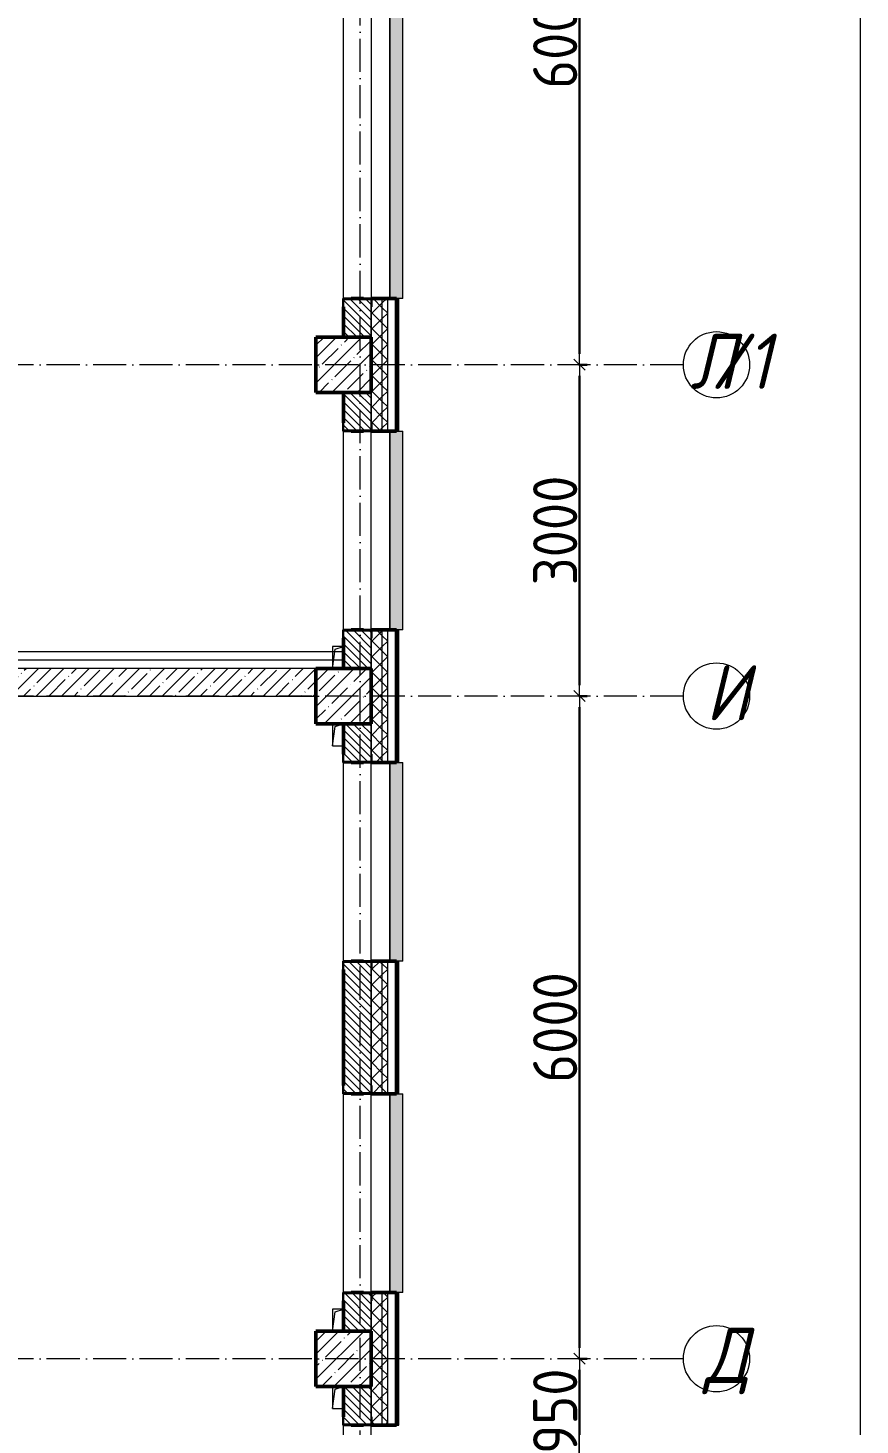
# Model space of a CAD drawing. Header units: millimetres. Extents: x -213536 to 1564669, y -45299 to 942238.
# Drawn here: x 82552 to 90082, y 468747 to 481397 of the extents above; entities that cross this region are included whole.
import ezdxf

# ---------------------------------------------------------------- set-up
doc = ezdxf.new("R2010")
doc.units = ezdxf.units.MM
doc.linetypes.add('50_200_ШТРИХ_1Т_ш5_п1_п1_', pattern=[700, 500, -100, 0, -100])
for name, color, linetype, lineweight in [('3.1) ЖБ окна 1.2 м', 102, 'Continuous', 30), ('A-____-____-DIMS', 7, 'Continuous', 9), ('A-DETL-____-OTLN-4', 7, 'Continuous', 18), ('A-GENM-____-MCUT', 7, 'Continuous', 25), ('A-GENM-____-OTLN', 7, 'Continuous', 9), ('A-GENM-____-OTLN-1', 7, 'Continuous', 25), ('A-GLAZ-____-OTLN', 7, 'Continuous', 9), ('A-WALL-____-MCUT-1', 7, 'Continuous', 9), ('A-WALL-____-MCUT-2', 7, 'Continuous', 50), ('A-WALL-____-MCUT-3', 7, 'Continuous', 9), ('A-WALL-____-OTLN', 7, 'Continuous', 9), ('A-WALL-____-PATT-1', 7, 'Continuous', 9), ('A-WALL-FNSH-MCUT-1', 7, 'Continuous', 9), ('S-COLS-____-MCUT', 7, 'Continuous', 50), ('S-COLS-____-OTLN', 7, 'Continuous', 9), ('S-GRID-____-IDEN', 7, 'Continuous', 9), ('S-GRID-____-OTLN-1', 7, '50_200_ШТРИХ_1Т_ш5_п1_п1_', 9)]:
    doc.layers.add(name, color=color, linetype=linetype, lineweight=lineweight)
doc.layers.add('A-GLAZ-____-OTLN-1', color=7, linetype='Continuous', lineweight=9, true_color=0xc0c0c0)
doc.styles.add('ISOCPEUR_I', font='isocpeui.ttf', dxfattribs={"width": 0.9, "height": 2.5})
doc.styles.add('СПДС', font='isocpeur.ttf', dxfattribs={"width": 0.9})
doc.dimstyles.new('Размера А3', dxfattribs={"dimtxt": 200, "dimasz": 100, "dimexe": 70, "dimexo": 100, "dimgap": 20, "dimtad": 1, "dimdec": 0, "dimrnd": 10, "dimzin": 0, "dimdsep": 46, "dimtxsty": 'СПДС', "dimblk": 'ARROWHEAD_6', "dimcen": 1, "dimclrd": 256, "dimclre": 256, "dimclrt": 256, "dimazin": 0, "dimtfac": 1, "dimtdec": 0, "dimtmove": 2, "dimatfit": 3, "dimfxl": 1, "dimtolj": 1, "dimtzin": 0, "dimarcsym": 0})
pattern_1 = [(135, (-15591.663, 459015.94), (-35.35534, -35.35534), [])]
pattern_2 = [(45, (-15591.66, 459015.94), (-70.71068, 70.71068), []), (135, (-15591.66, 459015.94), (-70.71068, -70.71068), [])]

# ---------------------------------------------------------------- blocks, each defined once
blk = doc.blocks.new('BSC_Колонна _Прямоугольная - 500х500-V24-АР1_План отверстий 2 этажа в осях 1-64_А-ГГ')
at = {"layer": 'S-COLS-____-OTLN'}
h = blk.add_hatch(dxfattribs=at)
h.set_pattern_fill('FP_53', color=256, style=0, pattern_type=2)
h.set_pattern_definition([(45, (-101000, -16331.04), (-114.04925, 114.04925), []), (45, (-100885.95, -16331.04), (-114.04925, 114.04925), [201.613, -40.323, 3.353, -36.97])])
h.paths.add_polyline_path([(-250, -250), (250, -250), (250, 250), (-250, 250), (-250, -115)], flags=0)
at = {"layer": 'S-COLS-____-MCUT'}
for p, q in [((250, 250), (-250, 250)), ((-250, 250), (-250, -250)), ((250, -250), (250, 250)), ((-250, -250), (250, -250))]:
    blk.add_line(p, q, dxfattribs=at)
blk = doc.blocks.new('BSC_Колонна _Прямоугольная - 500х500-V32-АР1_План отверстий 2 этажа в осях 1-64_А-ГГ')
at = {"layer": 'S-COLS-____-OTLN'}
h = blk.add_hatch(dxfattribs=at)
h.set_pattern_fill('FP_61', color=256, style=0, pattern_type=2)
h.set_pattern_definition([(45, (-101000, -19331.04), (-114.04925, 114.04925), []), (45, (-100885.95, -19331.04), (-114.04925, 114.04925), [201.613, -40.323, 3.353, -36.97])])
h.paths.add_polyline_path([(-250, -250), (250, -250), (250, 250), (-250, 250)], flags=0)
at = {"layer": 'S-COLS-____-MCUT'}
for p, q in [((250, 250), (-250, 250)), ((-250, 250), (-250, -250)), ((250, -250), (250, 250)), ((-250, -250), (250, -250))]:
    blk.add_line(p, q, dxfattribs=at)
blk = doc.blocks.new('BSC_Колонна _Прямоугольная - 500х500-V75-АР1_План отверстий 2 этажа в осях 1-64_А-ГГ')
at = {"layer": 'S-COLS-____-OTLN'}
h = blk.add_hatch(dxfattribs=at)
h.set_pattern_fill('FP_104', color=256, style=0, pattern_type=2)
h.set_pattern_definition([(45, (-101000, -10331.04), (-114.04925, 114.04925), []), (45, (-100885.95, -10331.04), (-114.04925, 114.04925), [201.613, -40.323, 3.353, -36.97])])
h.paths.add_polyline_path([(-250, -250), (250, -250), (250, 250), (-250, 250), (-250, -135)], flags=0)
at = {"layer": 'S-COLS-____-MCUT'}
for p, q in [((250, 250), (-250, 250)), ((-250, 250), (-250, -250)), ((250, -250), (250, 250)), ((-250, -250), (250, -250))]:
    blk.add_line(p, q, dxfattribs=at)
blk = doc.blocks.new('Фахверк_СКБ_Уголок - 250_2700-27497298-АР1_План отверстий 2 этажа в осях 1-64_А-ГГ')
at = {"layer": 'A-GENM-____-MCUT'}
for p, q in [((200, 181), (125, 181)), ((125, 181), (125, 106)), ((131, 106), (131, 175)), ((131, 175), (200, 175)), ((200, 175), (200, 181)), ((125, 106), (131, 106)), ((131, -6), (125, -6)), ((125, -6), (125, -81)), ((125, -81), (200, -81)), ((131, -75), (131, -6)), ((200, -75), (131, -75)), ((200, -81), (200, -75))]:
    blk.add_line(p, q, dxfattribs=at)
blk = doc.blocks.new('AR_Отверстие прямоугольное _в плите_ - AR_Отверстие прямоугольное _в плите_-V164-АР1_План отверстий 2 этажа в осях 1-64_А-ГГ')
at = {"layer": 'A-GENM-____-OTLN'}
for p, q in [((-50, 100), (-50, -100)), ((-50, -100), (-25, 75)), ((-25, 75), (50, 100)), ((-50, -100), (50, -100))]:
    blk.add_line(p, q, dxfattribs=at)
blk = doc.blocks.new('AR_Отверстие прямоугольное _в плите_ - AR_Отверстие прямоугольное _в плите_-V167-АР1_План отверстий 2 этажа в осях 1-64_А-ГГ')
at = {"layer": 'A-GENM-____-OTLN'}
for p, q in [((50, 100), (-50, 100)), ((-50, 100), (-50, -100)), ((-50, -100), (-25, 75)), ((-25, 75), (50, 100))]:
    blk.add_line(p, q, dxfattribs=at)
blk = doc.blocks.new('Отлив_СКБ - Отлив витража_120_НВФ-31885688-АР1_План отверстий 2 этажа в осях 1-64_А-ГГ')
at = {"layer": 'A-GLAZ-____-OTLN-1'}
for points in [[(4113, -2), (4800, -2), (4800, 0), (0, 0), (0, -2), (2345, -2)], [(4113, -120), (4800, -120), (4800, -2), (0, -2), (0, -120), (2345, -120)]]:
    blk.add_hatch(color=256, dxfattribs=at).paths.add_polyline_path(points, flags=0)
at = {"layer": 'A-GLAZ-____-OTLN'}
for p, q in [((0, 0), (4800, 0)), ((4800, -2), (0, -2)), ((0, -120), (0, -83)), ((0, -120), (4800, -120)), ((4800, -83), (4800, -120))]:
    blk.add_line(p, q, dxfattribs=at)
blk = doc.blocks.new('Отлив_СКБ - Отлив витража_120_НВФ-V194-АР1_План отверстий 2 этажа в осях 1-64_А-ГГ')
at = {"layer": 'A-GLAZ-____-OTLN-1'}
for points in [[(1800, -2), (1800, 0), (0, 0), (0, -2), (1544, -2)], [(1544, -120), (1800, -120), (1800, -2), (0, -2), (0, -120)]]:
    blk.add_hatch(color=256, dxfattribs=at).paths.add_polyline_path(points, flags=0)
at = {"layer": 'A-GLAZ-____-OTLN'}
for p, q in [((0, 0), (1800, 0)), ((1800, -2), (0, -2)), ((0, -120), (0, -83)), ((0, -120), (1800, -120)), ((1800, -83), (1800, -120))]:
    blk.add_line(p, q, dxfattribs=at)
blk = doc.blocks.new('Ось сетки - Круг_Ø6_00__ISO-2_5_0_9K_-25732049-АР1_План отверстий 2 этажа в осях 1-64_А-ГГ')
at = {"layer": 'S-GRID-____-IDEN'}
blk.add_circle((0, 0), 3, dxfattribs=at)
blk = doc.blocks.new('ARROWHEAD_6')
at = {"color": 0, "linetype": 'Continuous'}
for p, q in [((0, 0), (-1, 0)), ((-0.5, -0.5), (0.5, 0.5))]:
    blk.add_line(p, q, dxfattribs=at)
blk = doc.blocks.new('*D5629')
at = {"layer": 'A-____-____-DIMS', "lineweight": -2, "transparency": 16777216}
for p, q in [((87537, 469347), (87613, 469347)), ((87543, 468497), (87543, 469247)), ((87537, 468397), (87613, 468397))]:
    blk.add_line(p, q, dxfattribs=at)
at = {"layer": 'Defpoints', "color": 0, "lineweight": 30, "transparency": 16777216}
for p in [(87437, 469347), (87543, 469347), (87437, 468397)]:
    blk.add_point(p, dxfattribs=at)
at = {"layer": 'A-____-____-DIMS', "lineweight": -2, "transparency": 16777216, "xscale": 100, "yscale": 100, "zscale": 100}
for p, rotation in [((87543, 469347), 90), ((87543, 468397), 270)]:
    blk.add_blockref('ARROWHEAD_6', p, dxfattribs=dict(at, rotation=rotation))
at = {"layer": 'A-____-____-DIMS', "transparency": 16777216, "insert": (87323, 468872), "char_height": 400, "attachment_point": 5, "rotation": 90, "style": 'СПДС'}
blk.add_mtext('\\A1;950', dxfattribs=at)
blk = doc.blocks.new('*D5630')
at = {"layer": 'A-____-____-DIMS', "lineweight": -2, "transparency": 16777216}
for p, q in [((87537, 475347), (87613, 475347)), ((87543, 469447), (87543, 475247)), ((87537, 469347), (87613, 469347))]:
    blk.add_line(p, q, dxfattribs=at)
at = {"layer": 'Defpoints', "color": 0, "lineweight": 30, "transparency": 16777216}
for p in [(87437, 475347), (87543, 475347), (87437, 469347)]:
    blk.add_point(p, dxfattribs=at)
at = {"layer": 'A-____-____-DIMS', "lineweight": -2, "transparency": 16777216, "xscale": 100, "yscale": 100, "zscale": 100}
for p, rotation in [((87543, 475347), 90), ((87543, 469347), 270)]:
    blk.add_blockref('ARROWHEAD_6', p, dxfattribs=dict(at, rotation=rotation))
at = {"layer": 'A-____-____-DIMS', "transparency": 16777216, "insert": (87323, 472347), "char_height": 400, "attachment_point": 5, "rotation": 90, "style": 'СПДС'}
blk.add_mtext('\\A1;6000', dxfattribs=at)
blk = doc.blocks.new('*D5631')
at = {"layer": 'A-____-____-DIMS', "lineweight": -2, "transparency": 16777216}
for p, q in [((87537, 478347), (87613, 478347)), ((87543, 475447), (87543, 478247)), ((87537, 475347), (87613, 475347))]:
    blk.add_line(p, q, dxfattribs=at)
at = {"layer": 'Defpoints', "color": 0, "lineweight": 30, "transparency": 16777216}
for p in [(87437, 478347), (87543, 478347), (87437, 475347)]:
    blk.add_point(p, dxfattribs=at)
at = {"layer": 'A-____-____-DIMS', "lineweight": -2, "transparency": 16777216, "xscale": 100, "yscale": 100, "zscale": 100}
for p, rotation in [((87543, 478347), 90), ((87543, 475347), 270)]:
    blk.add_blockref('ARROWHEAD_6', p, dxfattribs=dict(at, rotation=rotation))
at = {"layer": 'A-____-____-DIMS', "transparency": 16777216, "insert": (87323, 476847), "char_height": 400, "attachment_point": 5, "rotation": 90, "style": 'СПДС'}
blk.add_mtext('\\A1;3000', dxfattribs=at)
blk = doc.blocks.new('*D5632')
at = {"layer": 'A-____-____-DIMS', "lineweight": -2, "transparency": 16777216}
for p, q in [((87537, 484347), (87613, 484347)), ((87543, 478447), (87543, 484247)), ((87537, 478347), (87613, 478347))]:
    blk.add_line(p, q, dxfattribs=at)
at = {"layer": 'Defpoints', "color": 0, "lineweight": 30, "transparency": 16777216}
for p in [(87437, 484347), (87543, 484347), (87437, 478347)]:
    blk.add_point(p, dxfattribs=at)
at = {"layer": 'A-____-____-DIMS', "lineweight": -2, "transparency": 16777216, "xscale": 100, "yscale": 100, "zscale": 100}
for p, rotation in [((87543, 484347), 90), ((87543, 478347), 270)]:
    blk.add_blockref('ARROWHEAD_6', p, dxfattribs=dict(at, rotation=rotation))
at = {"layer": 'A-____-____-DIMS', "transparency": 16777216, "insert": (87323, 481347), "char_height": 400, "attachment_point": 5, "rotation": 90, "style": 'СПДС'}
blk.add_mtext('\\A1;6000', dxfattribs=at)
blk = doc.blocks.new('2этаж')
at = {"layer": 'S-GRID-____-OTLN-1', "color": 251, "ltscale": 0.6, "true_color": 0x636466}
for p, q in [((85558.3, 454533.3), (85558.3, 508896.9)), ((88482.7, 478347), (77429.6, 478347)), ((88482.7, 475347), (51735.1, 475347)), ((88482.7, 469347), (77429.6, 469347))]:
    blk.add_line(p, q, dxfattribs=at)
at = {"layer": 'S-GRID-____-IDEN', "char_height": 500, "attachment_point": 1, "style": 'ISOCPEUR_I'}
for s, insert, width in [('\\fISOCPEUR|b0|i1|c204|p34|;\\W.9;Л', (88542.7, 478628.9), 223.671), ('/1', (88727.2, 478628.9), 346.329), ('\\fISOCPEUR|b0|i1|c204|p34|;\\W.9;И', (88685.3, 475628.9), 223.671), ('\\fISOCPEUR|b0|i1|c204|p34|;\\W.9;Д', (88673.6, 469628.9), 252.532)]:
    blk.add_mtext(s, dxfattribs=dict(at, insert=insert, width=width))
at = {"layer": 'A-____-____-DIMS'}
for base, p1, p2, picture, middle in [((87542.6, 484347), (87436.5, 478347), (87436.5, 484347), '*D5632', (87322.6, 481347)), ((87542.6, 478347), (87436.5, 475347), (87436.5, 478347), '*D5631', (87322.6, 476847)), ((87542.6, 475347), (87436.5, 469347), (87436.5, 475347), '*D5630', (87322.6, 472347)), ((87542.6, 469347), (87436.5, 468397), (87436.5, 469347), '*D5629', (87322.6, 468872))]:
    dim = blk.add_linear_dim(base=base, p1=p1, p2=p2, angle=90, dimstyle='Размера А3', override={"dimtxt": 400}, dxfattribs=at)
    dim.commit()
    dim.dimension.update_dxf_attribs({"geometry": picture, "text_midpoint": middle})

msp = doc.modelspace()

# ---------------------------------------------------------------- hatches: boundary and pattern name
at = {"layer": 'A-WALL-____-PATT-1'}
h = msp.add_hatch(dxfattribs=at)
h.set_pattern_fill('FP_1', color=256, style=0, pattern_type=2)
h.set_pattern_definition(pattern_2)
h.paths.add_polyline_path([(85758.3, 456997), (85758.3, 457947), (85664.3, 457947), (85664.3, 457872), (85658.3, 457872), (85658.3, 456997)], flags=0)
h.paths.add_polyline_path([(85664.3, 459747), (85758.3, 459747), (85758.3, 460947), (85664.3, 460947), (85664.3, 460872), (85658.3, 460872), (85658.3, 459822), (85664.3, 459822), (85664.3, 459751.8)], flags=0)
h.paths.add_polyline_path([(85664.3, 462747), (85758.3, 462747), (85758.3, 463947), (85664.3, 463947), (85664.3, 463872), (85658.3, 463872), (85658.3, 462822), (85664.3, 462822), (85664.3, 462753)], flags=0)
h.paths.add_polyline_path([(85758.3, 465747), (85758.3, 466947), (85664.3, 466947), (85664.3, 466872), (85658.3, 466872), (85658.3, 465822), (85664.3, 465822), (85664.3, 465747)], flags=0)
h.paths.add_polyline_path([(85758.3, 468747), (85758.3, 469947), (85664.3, 469947), (85664.3, 469872), (85658.3, 469872), (85658.3, 468822), (85664.3, 468822), (85664.3, 468747)], flags=0)
h.paths.add_polyline_path([(85758.3, 471747), (85758.3, 472947), (85664.3, 472947), (85664.3, 472872), (85658.3, 472872), (85658.3, 471822), (85664.3, 471822), (85664.3, 471747)], flags=0)
h.paths.add_polyline_path([(85664.3, 474747), (85758.3, 474747), (85758.3, 475947), (85664.3, 475947), (85664.3, 475872), (85658.3, 475872), (85658.3, 474822), (85664.3, 474822), (85664.3, 474753)], flags=0)
h.paths.add_polyline_path([(85664.3, 477747), (85758.3, 477747), (85758.3, 478947), (85664.3, 478947), (85664.3, 478872), (85658.3, 478872), (85658.3, 477822), (85664.3, 477822), (85664.3, 477753)], flags=0)
h.paths.add_polyline_path([(85758.3, 483747), (85758.3, 484947), (85664.3, 484947), (85664.3, 484872), (85658.3, 484872), (85658.3, 483822), (85664.3, 483822), (85664.3, 483747)], flags=0)
h.paths.add_polyline_path([(85664.3, 486747), (85758.3, 486747), (85758.3, 487947), (85664.3, 487947), (85664.3, 487872), (85658.3, 487872), (85658.3, 486822), (85664.3, 486822), (85664.3, 486753)], flags=0)
h.paths.add_polyline_path([(85664.3, 489747), (85758.3, 489747), (85758.3, 490947), (85664.3, 490947), (85664.3, 490872), (85658.3, 490872), (85658.3, 489822), (85664.3, 489822), (85664.3, 489753)], flags=0)
h.paths.add_polyline_path([(85758.3, 492747), (85758.3, 493947), (85664.3, 493947), (85664.3, 493872), (85658.3, 493872), (85658.3, 492822), (85664.3, 492822), (85664.3, 492747)], flags=0)
h.paths.add_polyline_path([(85664.3, 495747), (85758.3, 495747), (85758.3, 496947), (85664.3, 496947), (85664.3, 496872), (85658.3, 496872), (85658.3, 495822), (85664.3, 495822), (85664.3, 495753)], flags=0)
h.paths.add_polyline_path([(85758.3, 498747), (85758.3, 499947), (85664.3, 499947), (85664.3, 499872), (85658.3, 499872), (85658.3, 498822), (85664.3, 498822), (85664.3, 498747)], flags=0)
h.paths.add_polyline_path([(85664.3, 504747), (85758.3, 504747), (85758.3, 505812), (85658.3, 505812), (85658.3, 504822), (85664.3, 504822), (85664.3, 504753)], flags=0)
h = msp.add_hatch(dxfattribs=at)
h.set_pattern_fill('FP_1', color=256, style=0, pattern_type=2)
h.set_pattern_definition(pattern_2)
h.paths.add_polyline_path([(85758.3, 456947), (85808.3, 456947), (85808.3, 457947), (85758.3, 457947), (85758.3, 456997)], flags=0)
h.paths.add_polyline_path([(85758.3, 459747), (85808.3, 459747), (85808.3, 460947), (85758.3, 460947), (85758.3, 459751.8)], flags=0)
h.paths.add_polyline_path([(85808.3, 462747), (85808.3, 463947), (85758.3, 463947), (85758.3, 462747)], flags=0)
h.paths.add_polyline_path([(85758.3, 465747), (85808.3, 465747), (85808.3, 466947), (85758.3, 466947), (85758.3, 465771.8)], flags=0)
h.paths.add_polyline_path([(85758.3, 468747), (85808.3, 468747), (85808.3, 469947), (85758.3, 469947), (85758.3, 469211.8)], flags=0)
h.paths.add_polyline_path([(85808.3, 471747), (85808.3, 472947), (85758.3, 472947), (85758.3, 471747)], flags=0)
h.paths.add_polyline_path([(85758.3, 474747), (85808.3, 474747), (85808.3, 475947), (85758.3, 475947), (85758.3, 475231.7)], flags=0)
h.paths.add_polyline_path([(85758.3, 477747), (85808.3, 477747), (85808.3, 478947), (85758.3, 478947), (85758.3, 478671.7)], flags=0)
h.paths.add_polyline_path([(85808.3, 483747), (85808.3, 484947), (85758.3, 484947), (85758.3, 483747)], flags=0)
h.paths.add_polyline_path([(85808.3, 486747), (85808.3, 487947), (85758.3, 487947), (85758.3, 486747)], flags=0)
h.paths.add_polyline_path([(85808.3, 489747), (85808.3, 490947), (85758.3, 490947), (85758.3, 489747)], flags=0)
h.paths.add_polyline_path([(85808.3, 492747), (85808.3, 493947), (85758.3, 493947), (85758.3, 492747)], flags=0)
h.paths.add_polyline_path([(85758.3, 495747), (85808.3, 495747), (85808.3, 496947), (85758.3, 496947), (85758.3, 495871.6)], flags=0)
h.paths.add_polyline_path([(85808.3, 498747), (85808.3, 499947), (85758.3, 499947), (85758.3, 498747)], flags=0)
h.paths.add_polyline_path([(85758.3, 504747), (85808.3, 504747), (85808.3, 505812), (85758.3, 505812), (85758.3, 505331.5)], flags=0)
h = msp.add_hatch(dxfattribs=at)
h.set_pattern_fill('FP_3', color=256, style=0, pattern_type=2)
h.set_pattern_definition([(45, (-15591.66, 459015.94), (-85.53659, 85.53659), []), (45, (-15534.64, 459015.94), (-85.53659, 85.53659), [])])
h.paths.add_polyline_path([(85888.3, 456847), (85908.3, 456847), (85908.3, 457947), (85888.3, 457947), (85888.3, 456867)], flags=0)
h.paths.add_polyline_path([(85908.3, 459747), (85908.3, 460947), (85888.3, 460947), (85888.3, 459747)], flags=0)
h.paths.add_polyline_path([(85908.3, 462747), (85908.3, 463947), (85888.3, 463947), (85888.3, 462747)], flags=0)
h.paths.add_polyline_path([(85908.3, 465747), (85908.3, 466947), (85888.3, 466947), (85888.3, 465747)], flags=0)
h.paths.add_polyline_path([(85888.3, 468747), (85908.3, 468747), (85908.3, 469947), (85888.3, 469947), (85888.3, 469211.8)], flags=0)
h.paths.add_polyline_path([(85888.3, 471747), (85908.3, 471747), (85908.3, 472947), (85888.3, 472947), (85888.3, 471791.8)], flags=0)
h.paths.add_polyline_path([(85888.3, 474747), (85908.3, 474747), (85908.3, 475947), (85888.3, 475947), (85888.3, 475231.7)], flags=0)
h.paths.add_polyline_path([(85888.3, 477747), (85908.3, 477747), (85908.3, 478947), (85888.3, 478947), (85888.3, 478671.7)], flags=0)
h.paths.add_polyline_path([(85908.3, 483747), (85908.3, 484947), (85888.3, 484947), (85888.3, 483747)], flags=0)
h.paths.add_polyline_path([(85888.3, 486747), (85908.3, 486747), (85908.3, 487947), (85888.3, 487947), (85888.3, 487271.7)], flags=0)
h.paths.add_polyline_path([(85888.3, 489747), (85908.3, 489747), (85908.3, 490947), (85888.3, 490947), (85888.3, 490711.6)], flags=0)
h.paths.add_polyline_path([(85888.3, 492747), (85908.3, 492747), (85908.3, 493947), (85888.3, 493947), (85888.3, 493291.6)], flags=0)
h.paths.add_polyline_path([(85908.3, 495747), (85908.3, 496947), (85888.3, 496947), (85888.3, 495747)], flags=0)
h.paths.add_polyline_path([(85888.3, 498747), (85908.3, 498747), (85908.3, 499947), (85888.3, 499947), (85888.3, 499311.6)], flags=0)
h.paths.add_polyline_path([(85908.3, 504747), (85908.3, 505812), (85888.3, 505812), (85888.3, 504747)], flags=0)
h = msp.add_hatch(dxfattribs=at)
h.set_pattern_fill('FP_6', color=256, style=0, pattern_type=2)
h.set_pattern_definition(pattern_1)
h.paths.add_polyline_path([(85408.3, 478597), (85658.3, 478597), (85658.3, 478941), (85589.3, 478941), (85589.3, 478947), (85477.3, 478947), (85477.3, 478941), (85408.3, 478941), (85408.3, 478671.7)], flags=0)
h.paths.add_polyline_path([(85589.3, 483747), (85589.3, 483753), (85658.3, 483753), (85658.3, 484097), (85408.3, 484097), (85408.3, 483753), (85477.3, 483753), (85477.3, 483747)], flags=0)
h = msp.add_hatch(dxfattribs=at)
h.set_pattern_fill('FP_6', color=256, style=0, pattern_type=2)
h.set_pattern_definition(pattern_1)
h.paths.add_polyline_path([(85658.3, 475597), (85658.3, 475941), (85589.3, 475941), (85589.3, 475947), (85477.3, 475947), (85477.3, 475941), (85408.3, 475941), (85408.3, 475597), (85589.3, 475597)], flags=0)
h.paths.add_polyline_path([(85589.3, 477747), (85589.3, 477753), (85658.3, 477753), (85658.3, 478097), (85408.3, 478097), (85408.3, 477753), (85477.3, 477753), (85477.3, 477747)], flags=0)
h = msp.add_hatch(dxfattribs=at)
h.set_pattern_fill('FP_25', color=256, style=0, pattern_type=2)
h.set_pattern_definition([(45, (-15591.66, 459015.94), (-114.04925, 114.04925), []), (45, (-15477.61, 459015.94), (-114.04925, 114.04925), [201.612, -40.322, 3.353, -36.97])])
h.paths.add_polyline_path([(85158.3, 475347), (85158.3, 475597), (78158.3, 475597), (78158.3, 475347), (85140.1, 475347)], flags=0)
h = msp.add_hatch(dxfattribs=at)
h.set_pattern_fill('FP_6', color=256, style=0, pattern_type=2)
h.set_pattern_definition(pattern_1)
h.paths.add_polyline_path([(85658.3, 469597), (85658.3, 469941), (85589.3, 469941), (85589.3, 469947), (85477.3, 469947), (85477.3, 469941), (85408.3, 469941), (85408.3, 469597)], flags=0)
h.paths.add_polyline_path([(85589.3, 471747), (85589.3, 471753), (85658.3, 471753), (85658.3, 472941), (85589.3, 472941), (85589.3, 472947), (85477.3, 472947), (85477.3, 472941), (85408.3, 472941), (85408.3, 471753), (85477.3, 471753), (85477.3, 471747)], flags=0)
h.paths.add_polyline_path([(85589.3, 474747), (85589.3, 474753), (85658.3, 474753), (85658.3, 475097), (85408.3, 475097), (85408.3, 474753), (85477.3, 474753), (85477.3, 474747)], flags=0)
h = msp.add_hatch(dxfattribs=at)
h.set_pattern_fill('FP_6', color=256, style=0, pattern_type=2)
h.set_pattern_definition(pattern_1)
h.paths.add_polyline_path([(85408.3, 466597), (85658.3, 466597), (85658.3, 466941), (85589.3, 466941), (85589.3, 466947), (85477.3, 466947), (85477.3, 466941), (85408.3, 466941), (85408.3, 466631.8)], flags=0)
h.paths.add_polyline_path([(85589.3, 468747), (85589.3, 468753), (85658.3, 468753), (85658.3, 469097), (85408.3, 469097), (85408.3, 468753), (85477.3, 468753), (85477.3, 468747)], flags=0)

# ---------------------------------------------------------------- linework, layer by layer
at = {"color": 1, "lineweight": 0}
msp.add_lwpolyline([(-23154.5, 551818.7), (90081.5, 551818.7), (90081.5, 452990.7), (-23154.5, 452990.7)], close=True, dxfattribs=at)
at = {"layer": 'A-DETL-____-OTLN-4'}
for p, q in [((85408.3, 475747), (77858.3, 475747)), ((85408.3, 475672), (77858.3, 475672))]:
    msp.add_line(p, q, dxfattribs=at)
at = {"layer": 'A-WALL-____-MCUT-1'}
for p, q in [((85158.3, 475597), (78158.3, 475597)), ((78158.3, 475347), (85158.3, 475347))]:
    msp.add_line(p, q, dxfattribs=at)
at = {"layer": 'A-WALL-____-MCUT-2'}
for p, q in [((85589.3, 478947), (85477.3, 478947)), ((85888.3, 478947), (85664.3, 478947)), ((85888.3, 477747), (85888.3, 478947)), ((85408.3, 478872), (85408.3, 478597)), ((85408.3, 478097), (85408.3, 477822)), ((85477.3, 477747), (85589.3, 477747)), ((85664.3, 477747), (85888.3, 477747)), ((85589.3, 475947), (85477.3, 475947)), ((85888.3, 475947), (85664.3, 475947)), ((85888.3, 474747), (85888.3, 475947)), ((85408.3, 475872), (85408.3, 475597)), ((85408.3, 475097), (85408.3, 474822)), ((85477.3, 474747), (85589.3, 474747)), ((85664.3, 474747), (85888.3, 474747)), ((85408.3, 472872), (85408.3, 471822)), ((85589.3, 472947), (85477.3, 472947)), ((85888.3, 472947), (85664.3, 472947)), ((85888.3, 471747), (85888.3, 472947)), ((85477.3, 471747), (85589.3, 471747)), ((85664.3, 471747), (85888.3, 471747)), ((85408.3, 469872), (85408.3, 469597)), ((85589.3, 469947), (85477.3, 469947)), ((85888.3, 469947), (85664.3, 469947)), ((85888.3, 468747), (85888.3, 469947)), ((85408.3, 469097), (85408.3, 468822)), ((85477.3, 468747), (85589.3, 468747)), ((85664.3, 468747), (85888.3, 468747))]:
    msp.add_line(p, q, dxfattribs=at)
at = {"layer": 'A-WALL-____-MCUT-3'}
for p, q in [((85758.3, 477747), (85758.3, 478947)), ((85808.3, 477747), (85808.3, 478947)), ((85658.3, 478597), (85658.3, 478872)), ((85658.3, 478872), (85658.3, 478597)), ((85658.3, 477822), (85658.3, 478097)), ((85658.3, 478097), (85658.3, 477822)), ((85758.3, 474747), (85758.3, 475947)), ((85808.3, 474747), (85808.3, 475947)), ((85658.3, 475597), (85658.3, 475872)), ((85658.3, 475872), (85658.3, 475597)), ((85658.3, 474822), (85658.3, 475097)), ((85658.3, 475097), (85658.3, 474822)), ((85658.3, 471822), (85658.3, 472872)), ((85658.3, 472872), (85658.3, 471822)), ((85758.3, 471747), (85758.3, 472947)), ((85808.3, 471747), (85808.3, 472947)), ((85658.3, 469597), (85658.3, 469872)), ((85658.3, 469872), (85658.3, 469597)), ((85758.3, 468747), (85758.3, 469947)), ((85808.3, 468747), (85808.3, 469947)), ((85658.3, 468822), (85658.3, 469097)), ((85658.3, 469097), (85658.3, 468822))]:
    msp.add_line(p, q, dxfattribs=at)
at = {"layer": 'A-WALL-____-OTLN'}
for p, q in [((85408.3, 478947), (85408.3, 483747)), ((85658.3, 483747), (85658.3, 478947)), ((85408.3, 475947), (85408.3, 477747)), ((85658.3, 475947), (85658.3, 477747)), ((85408.3, 472947), (85408.3, 474747)), ((85658.3, 472947), (85658.3, 474747)), ((85408.3, 469947), (85408.3, 471747)), ((85658.3, 469947), (85658.3, 471747)), ((85408.3, 466947), (85408.3, 468747)), ((85658.3, 466947), (85658.3, 468747))]:
    msp.add_line(p, q, dxfattribs=at)
at = {"layer": 'A-WALL-FNSH-MCUT-1'}
for p, q in [((85908.3, 478947), (85888.3, 478947)), ((85888.3, 478947), (85888.3, 477747)), ((85908.3, 477747), (85908.3, 478947)), ((85888.3, 477747), (85908.3, 477747)), ((85908.3, 475947), (85888.3, 475947)), ((85888.3, 475947), (85888.3, 474747)), ((85908.3, 474747), (85908.3, 475947)), ((85888.3, 474747), (85908.3, 474747)), ((85908.3, 472947), (85888.3, 472947)), ((85888.3, 472947), (85888.3, 471747)), ((85908.3, 471747), (85908.3, 472947)), ((85888.3, 471747), (85908.3, 471747)), ((85908.3, 469947), (85888.3, 469947)), ((85888.3, 469947), (85888.3, 468747)), ((85908.3, 468747), (85908.3, 469947)), ((85888.3, 468747), (85908.3, 468747))]:
    msp.add_line(p, q, dxfattribs=at)

# ---------------------------------------------------------------- block references
at = {"layer": '3.1) ЖБ окна 1.2 м'}
msp.add_blockref('2этаж', (0, 0), dxfattribs=at)
at = {"layer": 'A-GENM-____-OTLN'}
for name, p in [('AR_Отверстие прямоугольное _в плите_ - AR_Отверстие прямоугольное _в плите_-V167-АР1_План отверстий 2 этажа в осях 1-64_А-ГГ', (85358.3, 475697)), ('AR_Отверстие прямоугольное _в плите_ - AR_Отверстие прямоугольное _в плите_-V164-АР1_План отверстий 2 этажа в осях 1-64_А-ГГ', (85358.3, 474997)), ('AR_Отверстие прямоугольное _в плите_ - AR_Отверстие прямоугольное _в плите_-V167-АР1_План отверстий 2 этажа в осях 1-64_А-ГГ', (85358.3, 469697)), ('AR_Отверстие прямоугольное _в плите_ - AR_Отверстие прямоугольное _в плите_-V164-АР1_План отверстий 2 этажа в осях 1-64_А-ГГ', (85358.3, 468997))]:
    msp.add_blockref(name, p, dxfattribs=at)
at = {"layer": 'A-GENM-____-OTLN-1'}
for p, rotation in [((85483.3, 479072), 269.9999999999999), ((85583.3, 477622), 89.9999999999999), ((85483.3, 476072), 269.9999999999999), ((85583.3, 474622), 89.99999999999967), ((85483.3, 473072), 269.9999999999996), ((85583.3, 471622), 89.99999999999967), ((85483.3, 470072), 269.9999999999996), ((85583.3, 468622), 89.9999999999999)]:
    msp.add_blockref('Фахверк_СКБ_Уголок - 250_2700-27497298-АР1_План отверстий 2 этажа в осях 1-64_А-ГГ', p, dxfattribs=dict(at, rotation=rotation))
at = {"layer": 'A-GLAZ-____-OTLN', "rotation": 90}
for name, p in [('Отлив_СКБ - Отлив витража_120_НВФ-31885688-АР1_План отверстий 2 этажа в осях 1-64_А-ГГ', (85825.3, 478947)), ('Отлив_СКБ - Отлив витража_120_НВФ-V194-АР1_План отверстий 2 этажа в осях 1-64_А-ГГ', (85825.3, 475947)), ('Отлив_СКБ - Отлив витража_120_НВФ-V194-АР1_План отверстий 2 этажа в осях 1-64_А-ГГ', (85825.3, 472947)), ('Отлив_СКБ - Отлив витража_120_НВФ-V194-АР1_План отверстий 2 этажа в осях 1-64_А-ГГ', (85825.3, 469947))]:
    msp.add_blockref(name, p, dxfattribs=at)
at = {"layer": 'S-COLS-____-OTLN'}
for name, p in [('BSC_Колонна _Прямоугольная - 500х500-V32-АР1_План отверстий 2 этажа в осях 1-64_А-ГГ', (85408.3, 478347)), ('BSC_Колонна _Прямоугольная - 500х500-V24-АР1_План отверстий 2 этажа в осях 1-64_А-ГГ', (85408.3, 475347)), ('BSC_Колонна _Прямоугольная - 500х500-V75-АР1_План отверстий 2 этажа в осях 1-64_А-ГГ', (85408.3, 469347))]:
    msp.add_blockref(name, p, dxfattribs=at)
at = {"layer": 'S-GRID-____-IDEN', "xscale": 99.99999999999993, "yscale": 99.99999999999993, "zscale": 99.99999999999993, "rotation": 89.99999999999982}
for p in [(88782.7, 478347), (88782.7, 475347), (88782.7, 469347)]:
    msp.add_blockref('Ось сетки - Круг_Ø6_00__ISO-2_5_0_9K_-25732049-АР1_План отверстий 2 этажа в осях 1-64_А-ГГ', p, dxfattribs=at)

doc.saveas('drawing.dxf')
